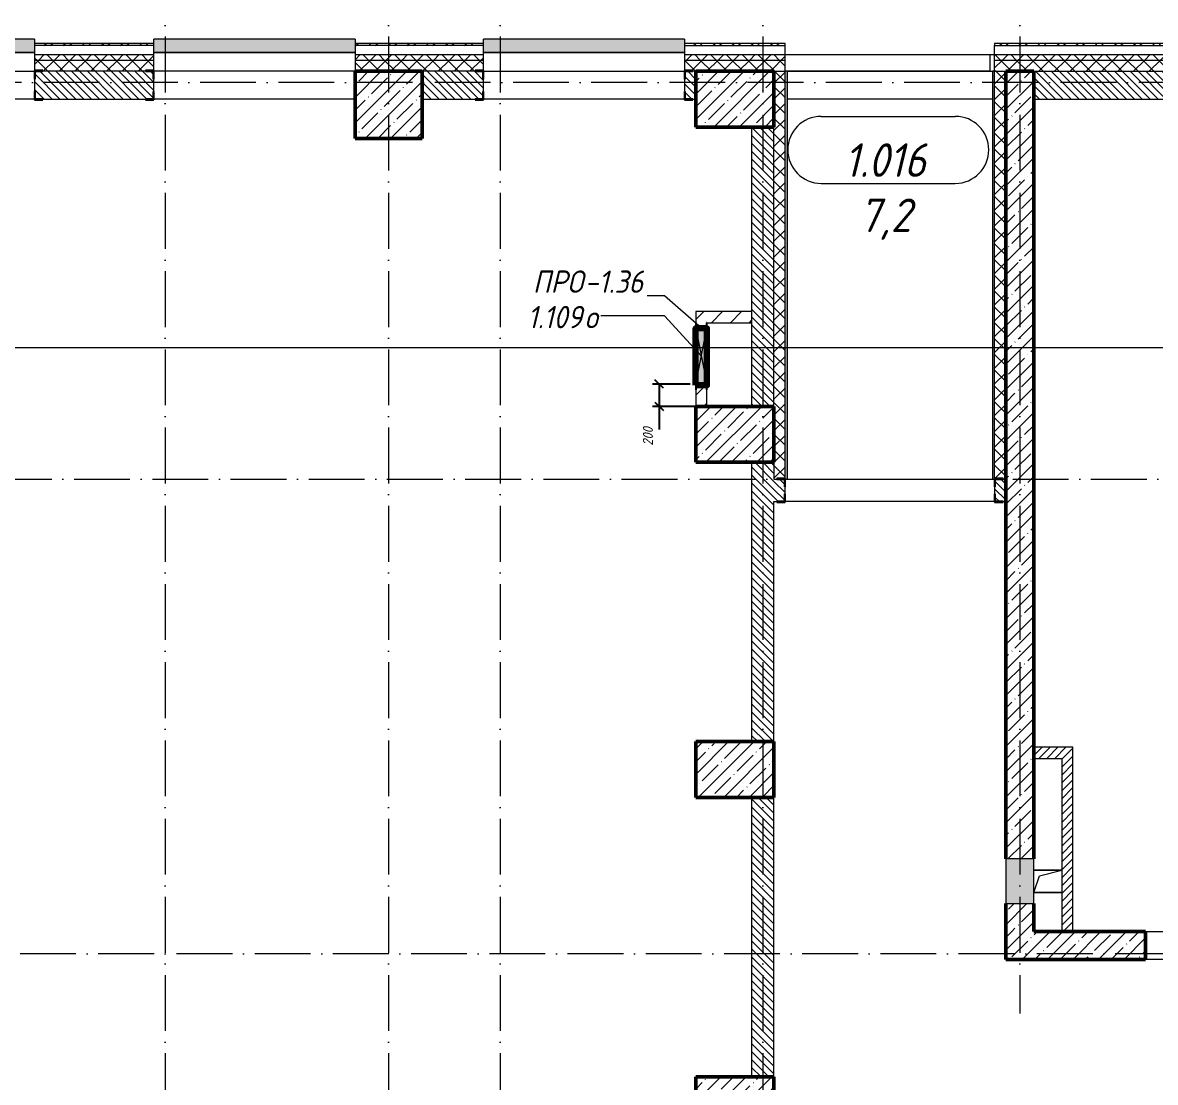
# Model space of a CAD drawing. Header units: millimetres. Extents: x -356862 to 418287, y 0 to 839748.
# Drawn here: x -150840 to -140702, y 535647 to 545133 of the extents above; entities that cross this region are included whole.
import ezdxf

# ---------------------------------------------------------------- set-up
doc = ezdxf.new("R2010")
doc.units = ezdxf.units.MM
doc.linetypes.add('50_200_ШТРИХ_1Т_ш5_п1_п1_', pattern=[700, 500, -100, 0, -100])
for name, color, linetype, lineweight in [('9.7) Заделка 956 шт', 6, 'Continuous', 158), ('A-____-____-DIMS', 7, 'Continuous', 9), ('A-DETL-GENF-OTLN', 7, 'Continuous', 9), ('A-FLOR-____-OTLN', 7, 'Continuous', 9), ('A-GENM-____-IDEN', 7, 'Continuous', 9), ('A-GENM-____-MCUT', 7, 'Continuous', 25), ('A-GENM-____-OTLN', 7, 'Continuous', 9), ('A-GENM-____-OTLN-1', 7, 'Continuous', 25), ('A-GLAZ-____-IDEN', 7, 'Continuous', 9), ('A-GLAZ-____-OTLN', 7, 'Continuous', 9), ('A-WALL-____-MCUT', 7, 'Continuous', 13), ('A-WALL-____-MCUT-1', 7, 'Continuous', 9), ('A-WALL-____-MCUT-2', 7, 'Continuous', 50), ('A-WALL-____-OTLN', 7, 'Continuous', 9), ('A-WALL-____-PATT-1', 7, 'Continuous', 9), ('A-WALL-FNSH-MCUT-1', 7, 'Continuous', 9), ('I-WALL-____-OTLN', 7, 'Continuous', 9), ('S-COLS-____-MCUT', 7, 'Continuous', 50), ('S-COLS-____-OTLN', 7, 'Continuous', 9), ('S-GRID-____-OTLN-1', 7, '50_200_ШТРИХ_1Т_ш5_п1_п1_', 9)]:
    doc.layers.add(name, color=color, linetype=linetype, lineweight=lineweight)
for name, color, linetype, lineweight, true_color in [('A-AREA-IDEN-1', 7, 'Continuous', 9, 0x000000), ('A-GLAZ-____-OTLN-1', 7, 'Continuous', 9, 0xc0c0c0), ('A-WALL-____-PATT-2', 7, 'Continuous', 9, 0x787878), ('G-____-____-SYMB-1', 9, 'Continuous', 9, 0x808080)]:
    doc.layers.add(name, color=color, linetype=linetype, lineweight=lineweight, true_color=true_color)
doc.styles.add('ISOCPEUR_I', font='isocpeui.ttf', dxfattribs={"width": 0.9, "height": 2.5})
doc.styles.add('ISOCPEUR_I_11', font='isocpeui.ttf', dxfattribs={"width": 0.9, "height": 200})
doc.styles.add('ISOCPEUR_I_7', font='isocpeui.ttf', dxfattribs={"width": 0.9, "height": 90})
doc.dimstyles.new('ISO-1_8_0_9К_СРЕДНИЙ_Кладочные_1', dxfattribs={"dimscale": 304.8, "dimtxt": 89.638306, "dimasz": 0.246063, "dimexe": 0.19685, "dimexo": 0, "dimgap": 0, "dimtad": 1, "dimdec": 3, "dimrnd": 0.001, "dimdsep": 46, "dimtxsty": 'ISOCPEUR_I_7', "dimblk1": 'OBLIQUE', "dimblk2": 'OBLIQUE', "dimsah": 1, "dimcen": 0.09, "dimdle": 0.19685, "dimazin": 0, "dimtfac": 1, "dimtdec": 4, "dimtix": 1, "dimtmove": 0, "dimatfit": 3, "dimfxl": 1, "dimtvp": 1, "dimtolj": 1, "dimtzin": 0, "dimarcsym": 2})
pattern_1 = [(45, (-176515.07, 459015.94), (-114.04925, 114.04925), []), (45, (-176401.02, 459015.94), (-114.04925, 114.04925), [201.612, -40.322, 3.353, -36.97])]
pattern_2 = [(135, (-176515.067, 459015.94), (-35.35534, -35.35534), [])]
pattern_3 = [(0, (-176515.067, 459015.94), (81.28, 20.32), [3.353, -57.607, 3.353, -57.607, -325.12]), (0, (-176515.067, 459015.94), (81.28, 20.32), [-121.92, 3.353, -118.567, 3.353, -57.607, -142.24]), (0, (-176515.067, 459015.94), (81.28, 20.32), [-304.8, 3.353, -37.287, 3.353, -98.247]), (120, (-176484.587, 459026.1), (-58.237636, 60.230545), [3.353, -57.607, 3.353, -57.607, -325.12]), (120, (-176484.587, 459026.1), (-58.237636, 60.230545), [-121.92, 3.353, -118.567, 3.353, -57.607, -142.24]), (120, (-176484.587, 459026.1), (-58.237636, 60.230545), [-304.8, 3.353, -37.287, 3.353, -98.247]), (240, (-176474.427, 459066.74), (-23.042364, -80.550545), [3.353, -57.607, 3.353, -57.607, -325.12]), (240, (-176474.427, 459066.74), (-23.042364, -80.550545), [-121.92, 3.353, -118.567, 3.353, -57.607, -142.24]), (240, (-176474.427, 459066.74), (-23.042364, -80.550545), [-304.8, 3.353, -37.287, 3.353, -98.247])]
pattern_4 = [(45, (-176515.07, 459015.94), (-70.71068, 70.71068), []), (135, (-176515.07, 459015.94), (-70.71068, -70.71068), [])]
pattern_5 = [(45, (-176515.067, 459015.94), (-35.35534, 35.35534), [])]
pattern_6 = [(45, (-176515.07, 459015.94), (-84.85281, 84.85281), [])]

# ---------------------------------------------------------------- blocks, each defined once
blk = doc.blocks.new('BSC_Колонна _Прямоугольная - 500х700-V16-АР1_План отверстий 1 этажа в осях 1-64_Ю-ЯЯ')
at = {"layer": 'S-COLS-____-OTLN'}
h = blk.add_hatch(dxfattribs=at)
h.set_pattern_fill('FP_21', color=256, style=0, pattern_type=2)
h.set_pattern_definition([(315, (-85431.04, 32050), (114.04925, 114.04925), []), (315, (-85431.04, 31935.95), (114.04925, 114.04925), [201.613, -40.323, 3.353, -36.97])])
h.paths.add_polyline_path([(-250, 350), (-250, -350), (250, -350), (250, 350)], flags=0)
at = {"layer": 'S-COLS-____-MCUT'}
for p, q in [((250, 350), (-250, 350)), ((-250, 350), (-250, -350)), ((250, -350), (250, 350)), ((-250, -350), (250, -350))]:
    blk.add_line(p, q, dxfattribs=at)
blk = doc.blocks.new('BSC_Колонна _Прямоугольная - 500х700-V77-АР1_План отверстий 1 этажа в осях 1-64_Ю-ЯЯ')
at = {"layer": 'S-COLS-____-OTLN'}
h = blk.add_hatch(dxfattribs=at)
h.set_pattern_fill('FP_86', color=256, style=0, pattern_type=2)
h.set_pattern_definition([(315, (-76431.04, 32050), (114.04925, 114.04925), []), (315, (-76431.04, 31935.95), (114.04925, 114.04925), [201.613, -40.323, 3.353, -36.97])])
h.paths.add_polyline_path([(-250, -350), (250, -350), (250, 350), (-250, 350), (-250, 250)], flags=0)
at = {"layer": 'S-COLS-____-MCUT'}
for p, q in [((250, 350), (-250, 350)), ((-250, 350), (-250, -350)), ((250, -350), (250, 350)), ((-250, -350), (250, -350))]:
    blk.add_line(p, q, dxfattribs=at)
blk = doc.blocks.new('BSC_Колонна _Прямоугольная - 500х700-V78-АР1_План отверстий 1 этажа в осях 1-64_Ю-ЯЯ')
at = {"layer": 'S-COLS-____-OTLN'}
h = blk.add_hatch(dxfattribs=at)
h.set_pattern_fill('FP_87', color=256, style=0, pattern_type=2)
h.set_pattern_definition([(315, (-79431.04, 32050), (114.04925, 114.04925), []), (315, (-79431.04, 31935.95), (114.04925, 114.04925), [201.613, -40.323, 3.353, -36.97])])
h.paths.add_polyline_path([(-250, 350), (-250, -350), (250, -350), (250, 350)], flags=0)
at = {"layer": 'S-COLS-____-MCUT'}
for p, q in [((250, 350), (-250, 350)), ((-250, 350), (-250, -350)), ((250, -350), (250, 350)), ((-250, -350), (250, -350))]:
    blk.add_line(p, q, dxfattribs=at)
blk = doc.blocks.new('BSC_Колонна _Прямоугольная - 500х700-V79-АР1_План отверстий 1 этажа в осях 1-64_Ю-ЯЯ')
at = {"layer": 'S-COLS-____-OTLN'}
h = blk.add_hatch(dxfattribs=at)
h.set_pattern_fill('FP_88', color=256, style=0, pattern_type=2)
h.set_pattern_definition([(315, (-82431.04, 32050), (114.04925, 114.04925), []), (315, (-82431.04, 31935.95), (114.04925, 114.04925), [201.613, -40.323, 3.353, -36.97])])
h.paths.add_polyline_path([(-250, 350), (-250, -350), (250, -350), (250, 350)], flags=0)
at = {"layer": 'S-COLS-____-MCUT'}
for p, q in [((250, 350), (-250, 350)), ((-250, 350), (-250, -350)), ((250, -350), (250, 350)), ((-250, -350), (250, -350))]:
    blk.add_line(p, q, dxfattribs=at)
blk = doc.blocks.new('Фахверк_СКБ_Уголок - 250_3520-27500975-АР1_План отверстий 1 этажа в осях 1-64_Ю-ЯЯ')
at = {"layer": 'A-GENM-____-MCUT'}
for p, q in [((200, 181), (125, 181)), ((125, 181), (125, 106)), ((125, 106), (131, 106)), ((131, 106), (131, 175)), ((131, 175), (200, 175)), ((200, 175), (200, 181)), ((131, -6), (125, -6)), ((125, -6), (125, -81)), ((125, -81), (200, -81)), ((131, -75), (131, -6)), ((200, -75), (131, -75)), ((200, -81), (200, -75))]:
    blk.add_line(p, q, dxfattribs=at)
blk = doc.blocks.new('Фахверк_СКБ_Уголок - 250_3520_1-27501181-АР1_План отверстий 1 этажа в осях 1-64_Ю-ЯЯ')
at = {"layer": 'A-GENM-____-MCUT'}
for p, q in [((200, 181), (125, 181)), ((125, 181), (125, 106)), ((125, 106), (131, 106)), ((131, 106), (131, 175)), ((131, 175), (200, 175)), ((200, 175), (200, 181)), ((131, -6), (125, -6)), ((125, -6), (125, -81)), ((125, -81), (200, -81)), ((131, -75), (131, -6)), ((200, -75), (131, -75)), ((200, -81), (200, -75))]:
    blk.add_line(p, q, dxfattribs=at)
blk = doc.blocks.new('АР_Перемычка - АР_Перемычка-28620228-АР1_План отверстий 1 этажа в осях 1-64_Ю-ЯЯ')
at = {"layer": 'A-GENM-____-OTLN'}
blk.add_line((0, -125), (9, -125), dxfattribs=at)
blk = doc.blocks.new('Фахверк_СКБ_Уголок - 200_4830_зеркало-28917529-АР1_План отверстий 1 этажа в осях 1-64_Ю-ЯЯ')
at = {"layer": 'A-GENM-____-MCUT'}
for p, q in [((200, 156), (125, 156)), ((125, 156), (125, 81)), ((131, 81), (131, 150)), ((131, 150), (200, 150)), ((200, 150), (200, 156)), ((125, 81), (131, 81)), ((131, 19), (125, 19)), ((125, 19), (125, -56)), ((131, -50), (131, 19)), ((125, -56), (200, -56)), ((200, -50), (131, -50)), ((200, -56), (200, -50))]:
    blk.add_line(p, q, dxfattribs=at)
blk = doc.blocks.new('Фахверк_СКБ_Уголок - 200_4830_зеркало-28053660-АР1_План отверстий 1 этажа в осях 1-64_Ю-ЯЯ')
at = {"layer": 'A-GENM-____-MCUT'}
for p, q in [((125, 156), (50, 156)), ((50, 156), (50, 150)), ((50, 150), (119, 150)), ((119, 150), (119, 81)), ((125, 81), (125, 156)), ((119, 81), (125, 81)), ((125, 19), (119, 19)), ((119, 19), (119, -50)), ((125, -56), (125, 19)), ((119, -50), (50, -50)), ((50, -50), (50, -56)), ((50, -56), (125, -56))]:
    blk.add_line(p, q, dxfattribs=at)
blk = doc.blocks.new('AR_Отверстие Ниша - Лючок-32401845-АР1_План отверстий 1 этажа в осях 1-64_Ю-ЯЯ')
at = {"layer": 'A-GLAZ-____-OTLN-1'}
blk.add_hatch(color=256, dxfattribs=at).paths.add_polyline_path([(200, -125), (200, 125), (-200, 125), (-200, -125)], flags=0)
at = {"layer": 'A-GLAZ-____-OTLN'}
for p, q in [((200, 125), (-200, 125)), ((-200, 125), (-200, -125)), ((200, -125), (200, 125)), ((-200, -125), (200, -125))]:
    blk.add_line(p, q, dxfattribs=at)
blk = doc.blocks.new('AR_Отверстие прямоугольное _в плите_ - AR_Отверстие прямоугольное _в плите_-30459269-АР1_План отверстий 1 этажа в осях 1-64_Ю-ЯЯ')
at = {"layer": 'A-GENM-____-OTLN'}
for p, q in [((125, 100), (-125, 100)), ((-125, -100), (-75, 50)), ((-75, 50), (125, 100)), ((-125, -100), (125, -100))]:
    blk.add_line(p, q, dxfattribs=at)
blk = doc.blocks.new('Отлив_СКБ - Отлив витража_120_НВФ-31885689-АР1_План отверстий 1 этажа в осях 1-64_Ю-ЯЯ')
at = {"layer": 'A-GLAZ-____-OTLN-1'}
for points in [[(1800, 2), (1800, 120), (0, 120), (0, 2), (750, 2)], [(1800, 0), (1800, 2), (0, 2), (0, 0), (750, 0)]]:
    blk.add_hatch(color=256, dxfattribs=at).paths.add_polyline_path(points, flags=0)
at = {"layer": 'A-GLAZ-____-OTLN'}
for p, q in [((0, 83), (0, 120)), ((1800, 120), (0, 120)), ((1800, 120), (1800, 83)), ((0, 2), (1800, 2)), ((1800, 0), (0, 0))]:
    blk.add_line(p, q, dxfattribs=at)
blk = doc.blocks.new('AR_Отверстие прямоугольное _в стене_ - AR_Отверстие прямоугольное _в стене__ОВ-36701901-АР1_План отверстий 1 этажа в осях 1-64_Ю-ЯЯ')
at = {"layer": 'A-GLAZ-____-OTLN'}
blk.add_hatch(color=256, dxfattribs=at).paths.add_polyline_path([(-250, -47), (-250, -50), (250, -50), (250, 50), (-250, 50), (-250, 47)], flags=0)
at = {"layer": 'A-DETL-GENF-OTLN'}
for p, q in [((-250, 50), (250, 50)), ((250, 50), (-250, -50)), ((-250, 50), (250, -50)), ((250, 50), (-250, 50)), ((250, -50), (-250, -50)), ((-250, -50), (250, -50))]:
    blk.add_line(p, q, dxfattribs=at)
blk = doc.blocks.new('154_Фахверк_СКБ_Швеллер - Тип_100_4830-36699370-АР1_План отверстий 1 этажа в осях 1-64_Ю-ЯЯ')
at = {"layer": 'A-GENM-____-MCUT'}
for p, q in [((175, 50), (125, 50)), ((125, 50), (125, -50)), ((128, 47), (175, 47)), ((128, -47), (128, 47)), ((175, 47), (175, 50)), ((125, -50), (175, -50)), ((175, -47), (128, -47)), ((175, -50), (175, -47))]:
    blk.add_line(p, q, dxfattribs=at)
blk = doc.blocks.new('_Oblique')
at = {"color": 0, "linetype": 'ByBlock', "lineweight": -2}
blk.add_line((-0.5, -0.5), (0.5, 0.5), dxfattribs=at)
blk = doc.blocks.new('*D13606')
at = {"layer": 'A-____-____-DIMS', "color": 0, "lineweight": -2, "transparency": 16777216}
for p, q in [((-144865, 541897), (-145203, 541897)), ((-145143, 541897), (-145143, 541637)), ((-144815, 541697), (-145203, 541697)), ((-145143, 541697), (-145143, 541491))]:
    blk.add_line(p, q, dxfattribs=at)
at = {"layer": 'Defpoints', "color": 0, "transparency": 16777216}
for p in [(-145143, 541897), (-144865, 541897), (-144815, 541697)]:
    blk.add_point(p, dxfattribs=at)
at = {"layer": 'A-____-____-DIMS', "color": 0, "lineweight": -2, "transparency": 16777216, "xscale": 75, "yscale": 75, "zscale": 75}
for p, rotation in [((-145143, 541897), 90), ((-145143, 541697), 270)]:
    blk.add_blockref('_Oblique', p, dxfattribs=dict(at, rotation=rotation))
at = {"layer": 'A-____-____-DIMS', "color": 0, "transparency": 16777216, "insert": (-145289, 541346), "char_height": 90, "width": 409.58, "attachment_point": 1, "rotation": 90, "line_spacing_factor": 1.149209, "style": 'ISOCPEUR_I_7'}
blk.add_mtext('\\A1;200', dxfattribs=at)
blk = doc.blocks.new('AAR_СКБ_Марка_помещения_1_5 ммп - Номер _ Площадь-27962135-АИ_План этажа_Стены_1')
at = {"layer": 'A-AREA-IDEN-1'}
for p, q in [((-2.987, 3), (3.013, 3)), ((-2.987, 0), (3.013, 0))]:
    blk.add_line(p, q, dxfattribs=at)
for centre, start, end in [((-2.987, 1.5), 90, 270), ((3.013, 1.5), 270, 90)]:
    blk.add_arc(centre, 1.5, start, end, dxfattribs=at)

msp = doc.modelspace()

# ---------------------------------------------------------------- hatches: boundary and pattern name
at = {"layer": 'A-WALL-____-PATT-1'}
h = msp.add_hatch(dxfattribs=at)
h.set_pattern_fill('FP_3', color=256, style=0, pattern_type=2)
h.set_pattern_definition([(45, (-176515.07, 459015.94), (-85.53659, 85.53659), []), (45, (-176458.04, 459015.94), (-85.53659, 85.53659), [])])
h.paths.add_polyline_path([(-126350.0675, 544926.983), (-126350.0675, 544946.983), (-128215.0675, 544946.983), (-128215.0675, 544926.983), (-127040.4575, 544926.983)], flags=0)
h.paths.add_polyline_path([(-130015.0675, 544926.983), (-130015.0675, 544946.983), (-131715.0675, 544946.983), (-131715.0675, 544926.983), (-130575.4589, 544926.983)], flags=0)
h.paths.add_polyline_path([(-133515.0675, 544926.983), (-133515.0675, 544946.983), (-135215.0675, 544946.983), (-135215.0675, 544926.983), (-134110.4602, 544926.983)], flags=0)
h.paths.add_polyline_path([(-137015.0675, 544926.983), (-137015.0675, 544946.983), (-138715.0675, 544946.983), (-138715.0675, 544926.983), (-137645.4615, 544926.983)], flags=0)
h.paths.add_polyline_path([(-142140.0675, 544926.983), (-140515.0675, 544926.983), (-140515.0675, 544946.983), (-142140.0675, 544946.983)], flags=0)
h.paths.add_polyline_path([(-144112.0675, 544926.983), (-144015.0675, 544926.983), (-144015.0675, 544946.983), (-144915.0675, 544946.983), (-144915.0675, 544926.983), (-144715.4642, 544926.983)], flags=0)
h.paths.add_polyline_path([(-149665.0675, 544926.983), (-149665.0675, 544946.983), (-150735.0675, 544946.983), (-150735.0675, 544926.983)], flags=0)
h.paths.add_polyline_path([(-146715.0675, 544926.983), (-146715.0675, 544946.983), (-147865.0675, 544946.983), (-147865.0675, 544926.983)], flags=0)
h.paths.add_polyline_path([(-152645.0675, 544926.983), (-152535.0675, 544926.983), (-152535.0675, 544946.983), (-152645.0675, 544946.983)], flags=0)
h = msp.add_hatch(dxfattribs=at)
h.set_pattern_fill('FP_1', color=256, style=0, pattern_type=2)
h.set_pattern_definition(pattern_4)
h.paths.add_polyline_path([(-146715.0675, 544796.983), (-146715.0675, 544846.983), (-147865.0675, 544846.983), (-147865.0675, 544796.983)], flags=0)
h.paths.add_polyline_path([(-144112.0675, 544796.983), (-144112.0675, 544846.983), (-144915.0675, 544846.983), (-144915.0675, 544796.983), (-144715.4642, 544796.983)], flags=0)
h.paths.add_polyline_path([(-149665.0675, 544796.983), (-149665.0675, 544846.983), (-150735.0675, 544846.983), (-150735.0675, 544796.983)], flags=0)
h.paths.add_polyline_path([(-157685.0675, 544796.983), (-157685.0675, 544846.983), (-167115.0675, 544846.983), (-167115.0675, 544796.983), (-158855.4695, 544796.983)], flags=0)
h.paths.add_polyline_path([(-153552.9675, 544796.983), (-152535.0675, 544796.983), (-152535.0675, 544846.983), (-153735.0675, 544846.983), (-153735.0675, 544796.983)], flags=0)
h.paths.add_polyline_path([(-155135.0675, 544796.983), (-155135.0675, 544846.983), (-156385.0675, 544846.983), (-156385.0675, 544796.983), (-155320.4682, 544796.983)], flags=0)
h.paths.add_polyline_path([(-170965.0675, 544796.983), (-170965.0675, 544846.983), (-179065.0675, 544846.983), (-179065.0675, 544796.983), (-171227.9742, 544796.983)], flags=0)
h = msp.add_hatch(dxfattribs=at)
h.set_pattern_fill('FP_1', color=256, style=0, pattern_type=2)
h.set_pattern_definition(pattern_4)
h.paths.add_polyline_path([(-127040.4575, 544796.983), (-126350.0675, 544796.983), (-126350.0675, 544846.983), (-128215.0675, 544846.983), (-128215.0675, 544796.983)], flags=0)
h.paths.add_polyline_path([(-131715.0675, 544796.983), (-130015.0675, 544796.983), (-130015.0675, 544846.983), (-131715.0675, 544846.983)], flags=0)
h.paths.add_polyline_path([(-134994.2105, 544796.983), (-133515.0675, 544796.983), (-133515.0675, 544846.983), (-135215.0675, 544846.983), (-135215.0675, 544796.983)], flags=0)
h.paths.add_polyline_path([(-140515.0675, 544796.983), (-140515.0675, 544846.983), (-142140.0675, 544846.983), (-142140.0675, 544796.983), (-141180.4629, 544796.983)], flags=0)
h.paths.add_polyline_path([(-138529.2119, 544796.983), (-137015.0675, 544796.983), (-137015.0675, 544846.983), (-138715.0675, 544846.983), (-138715.0675, 544796.983)], flags=0)
h.paths.add_polyline_path([(-144112.0675, 544796.983), (-144015.0675, 544796.983), (-144015.0675, 544846.983), (-144112.0675, 544846.983)], flags=0)
h = msp.add_hatch(dxfattribs=at)
h.set_pattern_fill('FP_1', color=256, style=0, pattern_type=2)
h.set_pattern_definition(pattern_4)
h.paths.add_polyline_path([(-144115.0675, 544696.983), (-144112.0675, 544696.983), (-144112.0675, 544796.983), (-144915.0675, 544796.983), (-144915.0675, 544702.983), (-144840.0675, 544702.983), (-144840.0675, 544696.983), (-144715.4642, 544696.983)], flags=0)
h.paths.add_polyline_path([(-147265.0675, 544696.983), (-146790.0675, 544696.983), (-146790.0675, 544702.983), (-146715.0675, 544702.983), (-146715.0675, 544796.983), (-147865.0675, 544796.983), (-147865.0675, 544696.983)], flags=0)
h.paths.add_polyline_path([(-149740.0675, 544696.983), (-149740.0675, 544702.983), (-149665.0675, 544702.983), (-149665.0675, 544796.983), (-150735.0675, 544796.983), (-150735.0675, 544702.983), (-150660.0675, 544702.983), (-150660.0675, 544696.983)], flags=0)
h.paths.add_polyline_path([(-153660.0675, 544696.983), (-152610.0675, 544696.983), (-152610.0675, 544702.983), (-152535.0675, 544702.983), (-152535.0675, 544796.983), (-153735.0675, 544796.983), (-153735.0675, 544702.983), (-153660.0675, 544702.983)], flags=0)
h.paths.add_polyline_path([(-156310.0675, 544696.983), (-155135.0675, 544696.983), (-155135.0675, 544796.983), (-156385.0675, 544796.983), (-156385.0675, 544702.983), (-156310.0675, 544702.983)], flags=0)
h.paths.add_polyline_path([(-157760.0675, 544696.983), (-157760.0675, 544702.983), (-157685.0675, 544702.983), (-157685.0675, 544796.983), (-167115.0675, 544796.983), (-167115.0675, 544696.983), (-158315.0675, 544696.983)], flags=0)
h.paths.add_polyline_path([(-170965.0675, 544696.983), (-170965.0675, 544796.983), (-178965.0675, 544796.983), (-178965.0675, 544696.983), (-171227.9742, 544696.983)], flags=0)
h = msp.add_hatch(dxfattribs=at)
h.set_pattern_fill('FP_1', color=256, style=0, pattern_type=2)
h.set_pattern_definition(pattern_4)
h.paths.add_polyline_path([(-126365.0675, 544696.983), (-126350.0675, 544696.983), (-126350.0675, 544796.983), (-128215.0675, 544796.983), (-128215.0675, 544702.983), (-128140.0675, 544702.983), (-128140.0675, 544696.983), (-126965.0675, 544696.983)], flags=0)
h.paths.add_polyline_path([(-130015.0675, 544696.983), (-130015.0675, 544796.983), (-131715.0675, 544796.983), (-131715.0675, 544702.983), (-131640.0675, 544702.983), (-131640.0675, 544696.983), (-130575.4589, 544696.983)], flags=0)
h.paths.add_polyline_path([(-133590.0675, 544696.983), (-133590.0675, 544702.983), (-133515.0675, 544702.983), (-133515.0675, 544796.983), (-135215.0675, 544796.983), (-135215.0675, 544702.983), (-135140.0675, 544702.983), (-135140.0675, 544696.983), (-133665.0675, 544696.983)], flags=0)
h.paths.add_polyline_path([(-137645.4615, 544696.983), (-137090.0675, 544696.983), (-137090.0675, 544702.983), (-137015.0675, 544702.983), (-137015.0675, 544796.983), (-138715.0675, 544796.983), (-138715.0675, 544702.983), (-138640.0675, 544702.983), (-138640.0675, 544696.983), (-137865.0675, 544696.983)], flags=0)
h.paths.add_polyline_path([(-140590.0675, 544696.983), (-140590.0675, 544702.983), (-140515.0675, 544702.983), (-140515.0675, 544796.983), (-142140.0675, 544796.983), (-142140.0675, 544696.983), (-141180.4629, 544696.983)], flags=0)
h.paths.add_polyline_path([(-144015.0675, 544696.983), (-144015.0675, 544796.983), (-144112.0675, 544796.983), (-144112.0675, 544696.983)], flags=0)
h = msp.add_hatch(dxfattribs=at)
h.set_pattern_fill('FP_6', color=256, style=0, pattern_type=2)
h.set_pattern_definition(pattern_2)
h.paths.add_polyline_path([(-149740.0675, 544446.983), (-149671.0675, 544446.983), (-149671.0675, 544515.983), (-149665.0675, 544515.983), (-149665.0675, 544627.983), (-149671.0675, 544627.983), (-149671.0675, 544696.983), (-150729.0675, 544696.983), (-150729.0675, 544627.983), (-150735.0675, 544627.983), (-150735.0675, 544515.983), (-150729.0675, 544515.983), (-150729.0675, 544446.983), (-150660.0675, 544446.983)], flags=0)
h.paths.add_polyline_path([(-152610.0675, 544446.983), (-152541.0675, 544446.983), (-152541.0675, 544515.983), (-152535.0675, 544515.983), (-152535.0675, 544627.983), (-152541.0675, 544627.983), (-152541.0675, 544696.983), (-152815.0675, 544696.983), (-152815.0675, 544446.983)], flags=0)
h = msp.add_hatch(dxfattribs=at)
h.set_pattern_fill('FP_6', color=256, style=0, pattern_type=2)
h.set_pattern_definition(pattern_2)
h.paths.add_polyline_path([(-144815.0675, 544446.983), (-144815.0675, 544696.983), (-144909.0675, 544696.983), (-144909.0675, 544627.983), (-144915.0675, 544627.983), (-144915.0675, 544515.983), (-144909.0675, 544515.983), (-144909.0675, 544446.983), (-144840.0675, 544446.983)], flags=0)
h.paths.add_polyline_path([(-146790.0675, 544446.983), (-146721.0675, 544446.983), (-146721.0675, 544515.983), (-146715.0675, 544515.983), (-146715.0675, 544627.983), (-146721.0675, 544627.983), (-146721.0675, 544696.983), (-147265.0675, 544696.983), (-147265.0675, 544446.983)], flags=0)
h = msp.add_hatch(dxfattribs=at)
h.set_pattern_fill('FP_1', color=256, style=0, pattern_type=2)
h.set_pattern_definition(pattern_4)
h.paths.add_polyline_path([(-144115.0675, 541046.6355), (-144090.0675, 541046.6355), (-144090.0675, 541052.6355), (-144015.0675, 541052.6355), (-144015.0675, 544696.983), (-144115.0675, 544696.983), (-144115.0675, 541052.6355)], flags=0)
h = msp.add_hatch(dxfattribs=at)
h.set_pattern_fill('FP_1', color=256, style=0, pattern_type=2)
h.set_pattern_definition(pattern_4)
h.paths.add_polyline_path([(-142040.0675, 541046.6355), (-142040.0675, 544696.983), (-142140.0675, 544696.983), (-142140.0675, 541052.6355), (-142065.0675, 541052.6355), (-142065.0675, 541046.6355)], flags=0)
h = msp.add_hatch(dxfattribs=at)
h.set_pattern_fill('FP_13', color=256, style=0, pattern_type=2)
h.set_pattern_definition(pattern_1)
h.paths.add_polyline_path([(-142040.0675, 536996.983), (-141790.0675, 536996.983), (-141790.0675, 537246.983), (-142040.0675, 537246.983)], flags=0)
h.paths.add_polyline_path([(-141790.0675, 537646.983), (-141790.0675, 544696.983), (-142040.0675, 544696.983), (-142040.0675, 537646.983), (-141832.2791, 537646.983)], flags=0)
h = msp.add_hatch(dxfattribs=at)
h.set_pattern_fill('FP_6', color=256, style=0, pattern_type=2)
h.set_pattern_definition(pattern_2)
h.paths.add_polyline_path([(-138640.0675, 544446.983), (-137865.0675, 544446.983), (-137865.0675, 544696.983), (-138709.0675, 544696.983), (-138709.0675, 544627.983), (-138715.0675, 544627.983), (-138715.0675, 544515.983), (-138709.0675, 544515.983), (-138709.0675, 544446.983)], flags=0)
h.paths.add_polyline_path([(-141180.4629, 544446.983), (-140521.0675, 544446.983), (-140521.0675, 544515.983), (-140515.0675, 544515.983), (-140515.0675, 544627.983), (-140521.0675, 544627.983), (-140521.0675, 544696.983), (-141790.0675, 544696.983), (-141790.0675, 544446.983)], flags=0)
h = msp.add_hatch(dxfattribs=at)
h.set_pattern_fill('FP_6', color=256, style=0, pattern_type=2)
h.set_pattern_definition(pattern_2)
h.paths.add_polyline_path([(-144115.0675, 541696.983), (-144115.0675, 544196.983), (-144315.0675, 544196.983), (-144315.0675, 541696.983)], flags=0)
h = msp.add_hatch(dxfattribs=at)
h.set_pattern_fill('FP_4', color=256, style=0, pattern_type=2)
h.set_pattern_definition(pattern_6)
h.paths.add_polyline_path([(-144815.0675, 541696.983), (-144715.0675, 541696.983), (-144715.4642, 541846.983), (-144718.0675, 541846.983), (-144718.0675, 541893.983), (-144812.0675, 541893.983), (-144812.0675, 541846.983), (-144815.0675, 541846.983)], flags=0)
h.paths.add_polyline_path([(-144812.0675, 542399.983), (-144718.0675, 542399.983), (-144718.0675, 542446.983), (-144715.0675, 542446.983), (-144715.4642, 542546.983), (-144815.0675, 542546.983), (-144815.0675, 542446.983), (-144812.0675, 542446.983)], flags=0)
h = msp.add_hatch(dxfattribs=at)
h.set_pattern_fill('FP_4', color=256, style=0, pattern_type=2)
h.set_pattern_definition(pattern_6)
h.paths.add_polyline_path([(-144715.0675, 542446.983), (-144315.0675, 542446.983), (-144315.0675, 542546.983), (-144715.0675, 542546.983)], flags=0)
h = msp.add_hatch(dxfattribs=at)
h.set_pattern_fill('FP_6', color=256, style=0, pattern_type=2)
h.set_pattern_definition(pattern_2)
h.paths.add_polyline_path([(-144115.0675, 538696.983), (-144115.0675, 541196.983), (-144315.0675, 541196.983), (-144315.0675, 538696.983)], flags=0)
h = msp.add_hatch(dxfattribs=at)
h.set_pattern_fill('FP_6', color=256, style=0, pattern_type=2)
h.set_pattern_definition(pattern_2)
h.paths.add_polyline_path([(-144021.0675, 540846.6355), (-144021.0675, 540915.6355), (-144015.0675, 540915.6355), (-144015.0675, 540977.6355), (-144021.0675, 540977.6355), (-144021.0675, 541046.6355), (-144115.0675, 541046.6355), (-144115.0675, 540846.6355), (-144090.0675, 540846.6355)], flags=0)
h.paths.add_polyline_path([(-142040.0675, 540846.6355), (-142040.0675, 541046.6355), (-142134.0675, 541046.6355), (-142134.0675, 540977.6355), (-142140.0675, 540977.6355), (-142140.0675, 540915.6355), (-142134.0675, 540915.6355), (-142134.0675, 540846.6355), (-142065.0675, 540846.6355)], flags=0)
h = msp.add_hatch(dxfattribs=at)
h.set_pattern_fill('FP_5', color=256, style=0, pattern_type=2)
h.set_pattern_definition(pattern_5)
h.paths.add_polyline_path([(-141540.0675, 538546.983), (-141440.0675, 538546.983), (-141440.0675, 538646.983), (-141790.0675, 538646.983), (-141790.0675, 538546.983)], flags=0)
h = msp.add_hatch(dxfattribs=at)
h.set_pattern_fill('FP_5', color=256, style=0, pattern_type=2)
h.set_pattern_definition(pattern_5)
h.paths.add_polyline_path([(-141440.0675, 536996.983), (-141440.0675, 538546.983), (-141540.0675, 538546.983), (-141540.0675, 536996.983)], flags=0)
h = msp.add_hatch(dxfattribs=at)
h.set_pattern_fill('FP_6', color=256, style=0, pattern_type=2)
h.set_pattern_definition(pattern_2)
h.paths.add_polyline_path([(-144115.0675, 535696.983), (-144115.0675, 538196.983), (-144315.0675, 538196.983), (-144315.0675, 535696.983)], flags=0)
h = msp.add_hatch(dxfattribs=at)
h.set_pattern_fill('FP_13', color=256, style=0, pattern_type=2)
h.set_pattern_definition(pattern_1)
h.paths.add_polyline_path([(-138315.0675, 536746.983), (-138315.0675, 536996.983), (-139640.0675, 536996.983), (-139640.0675, 536746.983)], flags=0)
h.paths.add_polyline_path([(-140790.0675, 536746.983), (-140790.0675, 536996.983), (-142040.0675, 536996.983), (-142040.0675, 536746.983), (-141180.4629, 536746.983)], flags=0)
at = {"layer": 'A-WALL-____-PATT-2'}
h = msp.add_hatch(dxfattribs=at)
h.set_pattern_fill('FP_185', color=256, style=0, pattern_type=2)
h.set_pattern_definition(pattern_3)
h.paths.add_polyline_path([(-144015.0675, 541046.6355), (-143995.0675, 541046.6355), (-143995.0675, 544696.983), (-144015.0675, 544696.983), (-144015.0675, 541052.6355)], flags=0)
h = msp.add_hatch(dxfattribs=at)
h.set_pattern_fill('FP_185', color=256, style=0, pattern_type=2)
h.set_pattern_definition(pattern_3)
h.paths.add_polyline_path([(-142160.0675, 541046.6355), (-142140.0675, 541046.6355), (-142140.0675, 544696.983), (-142160.0675, 544696.983), (-142160.0675, 541052.6355)], flags=0)
at = {"layer": 'S-COLS-____-OTLN'}
h = msp.add_hatch(dxfattribs=at)
h.set_pattern_fill('FP_13', color=256, style=0, pattern_type=2)
h.set_pattern_definition(pattern_1)
h.paths.add_polyline_path([(-147865.0675, 544096.983), (-147265.0675, 544096.983), (-147265.0675, 544696.983), (-147865.0675, 544696.983)], flags=0)

# ---------------------------------------------------------------- linework, layer by layer
at = {"layer": '9.7) Заделка 956 шт'}
msp.add_lwpolyline([(-144816.9905, 541887.3676), (-144715.0675, 541887.3676), (-144715.0675, 542396.983), (-144816.9905, 542396.983)], close=True, dxfattribs=at)
at = {"layer": 'A-FLOR-____-OTLN'}
for p, q in [((-141790.0675, 537546.983), (-141540.0675, 537546.983)), ((-141540.0675, 537346.983), (-141790.0675, 537346.983))]:
    msp.add_line(p, q, dxfattribs=at)
at = {"layer": 'A-GENM-____-IDEN'}
for p, q in [((-145094.7577, 542687.0724), (-145249.6437, 542687.0724)), ((-144765.0675, 542396.983), (-145094.7577, 542687.0724))]:
    msp.add_line(p, q, dxfattribs=at)
at = {"layer": 'A-GLAZ-____-IDEN'}
for p, q in [((-145094.7577, 542509.5152), (-145666.3431, 542509.5152)), ((-144765.0675, 542146.983), (-145094.7577, 542509.5152))]:
    msp.add_line(p, q, dxfattribs=at)
at = {"layer": 'A-WALL-____-MCUT'}
for p, q in [((-149665.0675, 544926.983), (-150735.0675, 544926.983)), ((-150735.0675, 544926.983), (-150735.0675, 544702.983)), ((-149665.0675, 544702.983), (-149665.0675, 544926.983)), ((-146715.0675, 544926.983), (-147865.0675, 544926.983)), ((-147865.0675, 544926.983), (-147865.0675, 544696.983)), ((-146715.0675, 544702.983), (-146715.0675, 544926.983)), ((-144915.0675, 544926.983), (-144915.0675, 544702.983)), ((-144915.0675, 544926.983), (-144015.0675, 544926.983)), ((-144015.0675, 544696.983), (-144015.0675, 544926.983)), ((-142140.0675, 541052.6355), (-142140.0675, 544926.983)), ((-142140.0675, 544926.983), (-140515.0675, 544926.983)), ((-147865.0675, 544696.983), (-147265.0675, 544696.983)), ((-147265.0675, 544696.983), (-147265.0675, 544446.983)), ((-144115.0675, 544696.983), (-144015.0675, 544696.983)), ((-144015.0675, 544696.983), (-144015.0675, 544696.983)), ((-144015.0675, 541052.6355), (-144015.0675, 544696.983)), ((-142140.0675, 544696.983), (-142040.0675, 544696.983)), ((-150735.0675, 544627.983), (-150735.0675, 544515.983)), ((-149665.0675, 544515.983), (-149665.0675, 544627.983)), ((-146715.0675, 544515.983), (-146715.0675, 544627.983)), ((-144915.0675, 544627.983), (-144915.0675, 544515.983)), ((-150660.0675, 544446.983), (-149740.0675, 544446.983)), ((-147265.0675, 544446.983), (-146790.0675, 544446.983)), ((-144840.0675, 544446.983), (-144815.0675, 544446.983)), ((-141790.0675, 544446.983), (-140590.0675, 544446.983)), ((-144315.0675, 544196.983), (-144315.0675, 541696.983)), ((-144115.0675, 541696.983), (-144115.0675, 544196.983)), ((-144315.0675, 541196.983), (-144315.0675, 538696.983)), ((-144115.0675, 541196.983), (-144115.0675, 541046.6355)), ((-144015.0675, 540915.6355), (-144015.0675, 540977.6355)), ((-142140.0675, 540977.6355), (-142140.0675, 540915.6355)), ((-144115.0675, 540846.6355), (-144090.0675, 540846.6355)), ((-144115.0675, 538696.983), (-144115.0675, 540846.6355)), ((-142065.0675, 540846.6355), (-142040.0675, 540846.6355)), ((-144315.0675, 538196.983), (-144315.0675, 535696.983)), ((-144115.0675, 535696.983), (-144115.0675, 538196.983))]:
    msp.add_line(p, q, dxfattribs=at)
at = {"layer": 'A-WALL-____-MCUT-1'}
for p, q in [((-150735.0675, 544846.983), (-149665.0675, 544846.983)), ((-147865.0675, 544846.983), (-146715.0675, 544846.983)), ((-144915.0675, 544846.983), (-144015.0675, 544846.983)), ((-142140.0675, 544846.983), (-140515.0675, 544846.983)), ((-150735.0675, 544796.983), (-149665.0675, 544796.983)), ((-147865.0675, 544796.983), (-146715.0675, 544796.983)), ((-144915.0675, 544796.983), (-144015.0675, 544796.983)), ((-142140.0675, 544796.983), (-140515.0675, 544796.983)), ((-149740.0675, 544696.983), (-150660.0675, 544696.983)), ((-146790.0675, 544696.983), (-147265.0675, 544696.983)), ((-144815.0675, 544696.983), (-144840.0675, 544696.983)), ((-141790.0675, 544696.983), (-140590.0675, 544696.983)), ((-144115.0675, 541046.6355), (-144090.0675, 541046.6355)), ((-142065.0675, 541046.6355), (-142040.0675, 541046.6355))]:
    msp.add_line(p, q, dxfattribs=at)
at = {"layer": 'A-WALL-____-MCUT-2'}
for p, q in [((-141790.0675, 544696.983), (-142040.0675, 544696.983)), ((-142040.0675, 544696.983), (-142040.0675, 537646.983)), ((-141790.0675, 537646.983), (-141790.0675, 544696.983)), ((-142040.0675, 537246.983), (-142040.0675, 536746.983)), ((-141790.0675, 536996.983), (-141790.0675, 537246.983)), ((-140790.0675, 536996.983), (-141790.0675, 536996.983)), ((-140790.0675, 536746.983), (-140790.0675, 536996.983)), ((-142040.0675, 536746.983), (-140790.0675, 536746.983))]:
    msp.add_line(p, q, dxfattribs=at)
at = {"layer": 'A-WALL-____-OTLN'}
for p, q in [((-144015.0675, 544846.983), (-142180.0675, 544846.983)), ((-142180.0675, 544846.983), (-142140.0675, 544846.983)), ((-142180.0675, 544696.983), (-142180.0675, 544846.983)), ((-152535.0675, 544696.983), (-150735.0675, 544696.983)), ((-147865.0675, 544696.983), (-149665.0675, 544696.983)), ((-147865.0675, 544696.983), (-147865.0675, 544696.983)), ((-146715.0675, 544696.983), (-144915.0675, 544696.983)), ((-142180.0675, 544696.983), (-143995.0675, 544696.983)), ((-150735.0675, 544446.983), (-152535.0675, 544446.983)), ((-147865.0675, 544446.983), (-149665.0675, 544446.983)), ((-144915.0675, 544446.983), (-146715.0675, 544446.983)), ((-140790.0675, 536996.983), (-140490.0675, 536996.983)), ((-140490.0675, 536746.983), (-140790.0675, 536746.983))]:
    msp.add_line(p, q, dxfattribs=at)
at = {"layer": 'A-WALL-FNSH-MCUT-1'}
for p, q in [((-149665.0675, 544946.983), (-150735.0675, 544946.983)), ((-150735.0675, 544946.983), (-150735.0675, 544926.983)), ((-149665.0675, 544926.983), (-149665.0675, 544946.983)), ((-146715.0675, 544946.983), (-147865.0675, 544946.983)), ((-147865.0675, 544946.983), (-147865.0675, 544926.983)), ((-146715.0675, 544926.983), (-146715.0675, 544946.983)), ((-144015.0675, 544946.983), (-144915.0675, 544946.983)), ((-144915.0675, 544946.983), (-144915.0675, 544926.983)), ((-144015.0675, 544926.983), (-144015.0675, 544946.983)), ((-140515.0675, 544946.983), (-142140.0675, 544946.983)), ((-142140.0675, 544946.983), (-142140.0675, 544926.983)), ((-143995.0675, 544696.983), (-144015.0675, 544696.983)), ((-143995.0675, 541046.6355), (-143995.0675, 544696.983)), ((-142160.0675, 544696.983), (-142160.0675, 541046.6355)), ((-142140.0675, 544696.983), (-142160.0675, 544696.983)), ((-144815.0675, 542546.983), (-144815.0675, 542446.983)), ((-144315.0675, 542546.983), (-144815.0675, 542546.983)), ((-144715.0675, 542446.983), (-144315.0675, 542446.983)), ((-144815.0675, 541846.983), (-144815.0675, 541696.983)), ((-144715.0675, 541696.983), (-144715.0675, 541846.983)), ((-144015.0675, 541046.6355), (-143995.0675, 541046.6355)), ((-142160.0675, 541046.6355), (-142140.0675, 541046.6355)), ((-141440.0675, 538646.983), (-141790.0675, 538646.983)), ((-141440.0675, 536996.983), (-141440.0675, 538646.983)), ((-141790.0675, 538546.983), (-141540.0675, 538546.983)), ((-141540.0675, 538546.983), (-141540.0675, 536996.983))]:
    msp.add_line(p, q, dxfattribs=at)
at = {"layer": 'G-____-____-SYMB-1'}
msp.add_line((-181429.6697, 542224.9935), (-72002.7137, 542224.9935), dxfattribs=at)
at = {"layer": 'I-WALL-____-OTLN'}
for p, q in [((-143995.0675, 544696.983), (-142160.0675, 544696.983)), ((-142160.0675, 544446.983), (-143995.0675, 544446.983)), ((-143995.0675, 541046.6355), (-142160.0675, 541046.6355)), ((-142140.0675, 540846.6355), (-144015.0675, 540846.6355))]:
    msp.add_line(p, q, dxfattribs=at)
at = {"layer": 'S-COLS-____-MCUT'}
for p, q in [((-147265.0675, 544696.983), (-147865.0675, 544696.983)), ((-147865.0675, 544696.983), (-147865.0675, 544096.983)), ((-147265.0675, 544096.983), (-147265.0675, 544696.983)), ((-147865.0675, 544096.983), (-147265.0675, 544096.983))]:
    msp.add_line(p, q, dxfattribs=at)
at = {"layer": 'S-GRID-____-OTLN-1'}
for p, q in [((-149565.0675, 549908.7924), (-149565.0675, 511907.5288)), ((-147565.0675, 549908.7924), (-147565.0675, 525691.4247)), ((-146565.0675, 549908.7924), (-146565.0675, 511907.5288)), ((-144215.0675, 549908.7924), (-144215.0675, 525691.4247)), ((-141915.0675, 549908.7924), (-141915.0675, 536263.2712)), ((-72440.6609, 544596.983), (-181183.8377, 544596.983)), ((-181183.8377, 541046.983), (-72440.6609, 541046.983)), ((-129360.4697, 536796.983), (-181183.8377, 536796.983))]:
    msp.add_line(p, q, dxfattribs=at)

# ---------------------------------------------------------------- block references
at = {"layer": 'A-AREA-IDEN-1', "xscale": 199.9999999999999, "yscale": 199.9999999999999, "zscale": 199.9999999999999}
msp.add_blockref('AAR_СКБ_Марка_помещения_1_5 ммп - Номер _ Площадь-27962135-АИ_План этажа_Стены_1', (-143095.0389, 543694.0226), dxfattribs=at)
at = {"layer": 'A-GENM-____-OTLN'}
for name, p in [('АР_Перемычка - АР_Перемычка-28620228-АР1_План отверстий 1 этажа в осях 1-64_Ю-ЯЯ', (-144115.0675, 544571.983)), ('AR_Отверстие прямоугольное _в плите_ - AR_Отверстие прямоугольное _в плите_-30459269-АР1_План отверстий 1 этажа в осях 1-64_Ю-ЯЯ', (-141665.0675, 537446.983))]:
    msp.add_blockref(name, p, dxfattribs=at)
at = {"layer": 'A-GENM-____-OTLN-1'}
for name, p in [('Фахверк_СКБ_Уголок - 250_3520-27500975-АР1_План отверстий 1 этажа в осях 1-64_Ю-ЯЯ', (-150860.0675, 544521.983)), ('Фахверк_СКБ_Уголок - 250_3520_1-27501181-АР1_План отверстий 1 этажа в осях 1-64_Ю-ЯЯ', (-145040.0675, 544521.983))]:
    msp.add_blockref(name, p, dxfattribs=at)
for name, p, rotation in [('Фахверк_СКБ_Уголок - 250_3520-27500975-АР1_План отверстий 1 этажа в осях 1-64_Ю-ЯЯ', (-149540.0675, 544621.983), 180), ('Фахверк_СКБ_Уголок - 250_3520-27500975-АР1_План отверстий 1 этажа в осях 1-64_Ю-ЯЯ', (-146590.0675, 544621.983), 180), ('154_Фахверк_СКБ_Швеллер - Тип_100_4830-36699370-АР1_План отверстий 1 этажа в осях 1-64_Ю-ЯЯ', (-144765.0675, 542271.983), 90), ('154_Фахверк_СКБ_Швеллер - Тип_100_4830-36699370-АР1_План отверстий 1 этажа в осях 1-64_Ю-ЯЯ', (-144765.0675, 542021.983), 270), ('Фахверк_СКБ_Уголок - 200_4830_зеркало-28917529-АР1_План отверстий 1 этажа в осях 1-64_Ю-ЯЯ', (-143890.0675, 540996.6355), 180), ('Фахверк_СКБ_Уголок - 200_4830_зеркало-28053660-АР1_План отверстий 1 этажа в осях 1-64_Ю-ЯЯ', (-142015.0675, 540996.6355), 180)]:
    msp.add_blockref(name, p, dxfattribs=dict(at, rotation=rotation))
at = {"layer": 'A-GLAZ-____-OTLN'}
for p in [(-152535.0675, 544863.983), (-149665.0675, 544863.983), (-146715.0675, 544863.983)]:
    msp.add_blockref('Отлив_СКБ - Отлив витража_120_НВФ-31885689-АР1_План отверстий 1 этажа в осях 1-64_Ю-ЯЯ', p, dxfattribs=at)
for name, p, rotation in [('AR_Отверстие прямоугольное _в стене_ - AR_Отверстие прямоугольное _в стене__ОВ-36701901-АР1_План отверстий 1 этажа в осях 1-64_Ю-ЯЯ', (-144765.0675, 542146.983), 90), ('AR_Отверстие Ниша - Лючок-32401845-АР1_План отверстий 1 этажа в осях 1-64_Ю-ЯЯ', (-141915.0675, 537446.983), 269.9999999999999)]:
    msp.add_blockref(name, p, dxfattribs=dict(at, rotation=rotation))
at = {"layer": 'S-COLS-____-OTLN', "rotation": 89.9999999999999}
for name, p in [('BSC_Колонна _Прямоугольная - 500х700-V16-АР1_План отверстий 1 этажа в осях 1-64_Ю-ЯЯ', (-144465.0675, 544446.983)), ('BSC_Колонна _Прямоугольная - 500х700-V79-АР1_План отверстий 1 этажа в осях 1-64_Ю-ЯЯ', (-144465.0675, 541446.983)), ('BSC_Колонна _Прямоугольная - 500х700-V78-АР1_План отверстий 1 этажа в осях 1-64_Ю-ЯЯ', (-144465.0675, 538446.983)), ('BSC_Колонна _Прямоугольная - 500х700-V77-АР1_План отверстий 1 этажа в осях 1-64_Ю-ЯЯ', (-144465.0675, 535446.983))]:
    msp.add_blockref(name, p, dxfattribs=at)

# ---------------------------------------------------------------- texts
at = {"layer": 'A-AREA-IDEN-1', "char_height": 300, "attachment_point": 8, "line_spacing_factor": 1.139951, "style": 'ISOCPEUR_I'}
for s, insert, width in [('\\pxqc,t8.46667,16.93333,25.4,33.86667,42.33333,50.8,59.26667,67.73333,76.2,84.66667,93.13333,101.6,110.06667,118.53333,127,135.46667,143.93333,152.4,160.86667,169.33333,177.8,186.26667,194.73333,203.2,211.66667,220.13333,228.6,237.06667,245.53333,254,262.46667,270.93333;{1.016}', (-143120.4679, 543752.3524), 846), ('\\pxqc,t8.46667,16.93333,25.4,33.86667,42.33333,50.8,59.26667,67.73333,76.2,84.66667,93.13333,101.6,110.06667,118.53333,127,135.46667,143.93333,152.4,160.86667,169.33333,177.8,186.26667,194.73333,203.2,211.66667,220.13333,228.6,237.06667,245.53333,254,262.46667,270.93333;{7,2}', (-143119.4679, 543188.4044), 542)]:
    msp.add_mtext(s, dxfattribs=dict(at, insert=insert, width=width))
at = {"layer": 'A-GENM-____-IDEN', "char_height": 200, "attachment_point": 1, "style": 'ISOCPEUR_I_11'}
for s, insert, width in [('ПРО', (-146273.4963, 542914.1886), 562.784625), ('-1.36', (-145809.1526, 542914.1886), 663.79725)]:
    msp.add_mtext(s, dxfattribs=dict(at, insert=insert, width=width))
at = {"layer": 'A-GLAZ-____-IDEN', "char_height": 200, "attachment_point": 1, "style": 'ISOCPEUR_I_11'}
for s, insert, width in [('1.109', (-146321.1963, 542597.1298), 620.506125), ('\\fISOCPEUR|b0|i1|c204|p34|;\\W.9;о', (-145809.2276, 542597.1298), 158.734125)]:
    msp.add_mtext(s, dxfattribs=dict(at, insert=insert, width=width))

# ---------------------------------------------------------------- dimensions: what is measured, and where the dimension line sits
at = {"layer": 'A-____-____-DIMS'}
dim = msp.add_linear_dim(base=(-145142.6493, 541896.983), p1=(-144815.0675, 541696.983), p2=(-144865.0675, 541896.983), angle=90, dimstyle='ISO-1_8_0_9К_СРЕДНИЙ_Кладочные_1', override={"dimpost": '<>', "dimfxl": 206.155281}, dxfattribs=at)
dim.commit()
dim.dimension.update_dxf_attribs({"geometry": '*D13606', "text_midpoint": (-145228.6811, 541490.559), "dimtype": 160, "text_rotation": 90})

doc.saveas('drawing.dxf')
